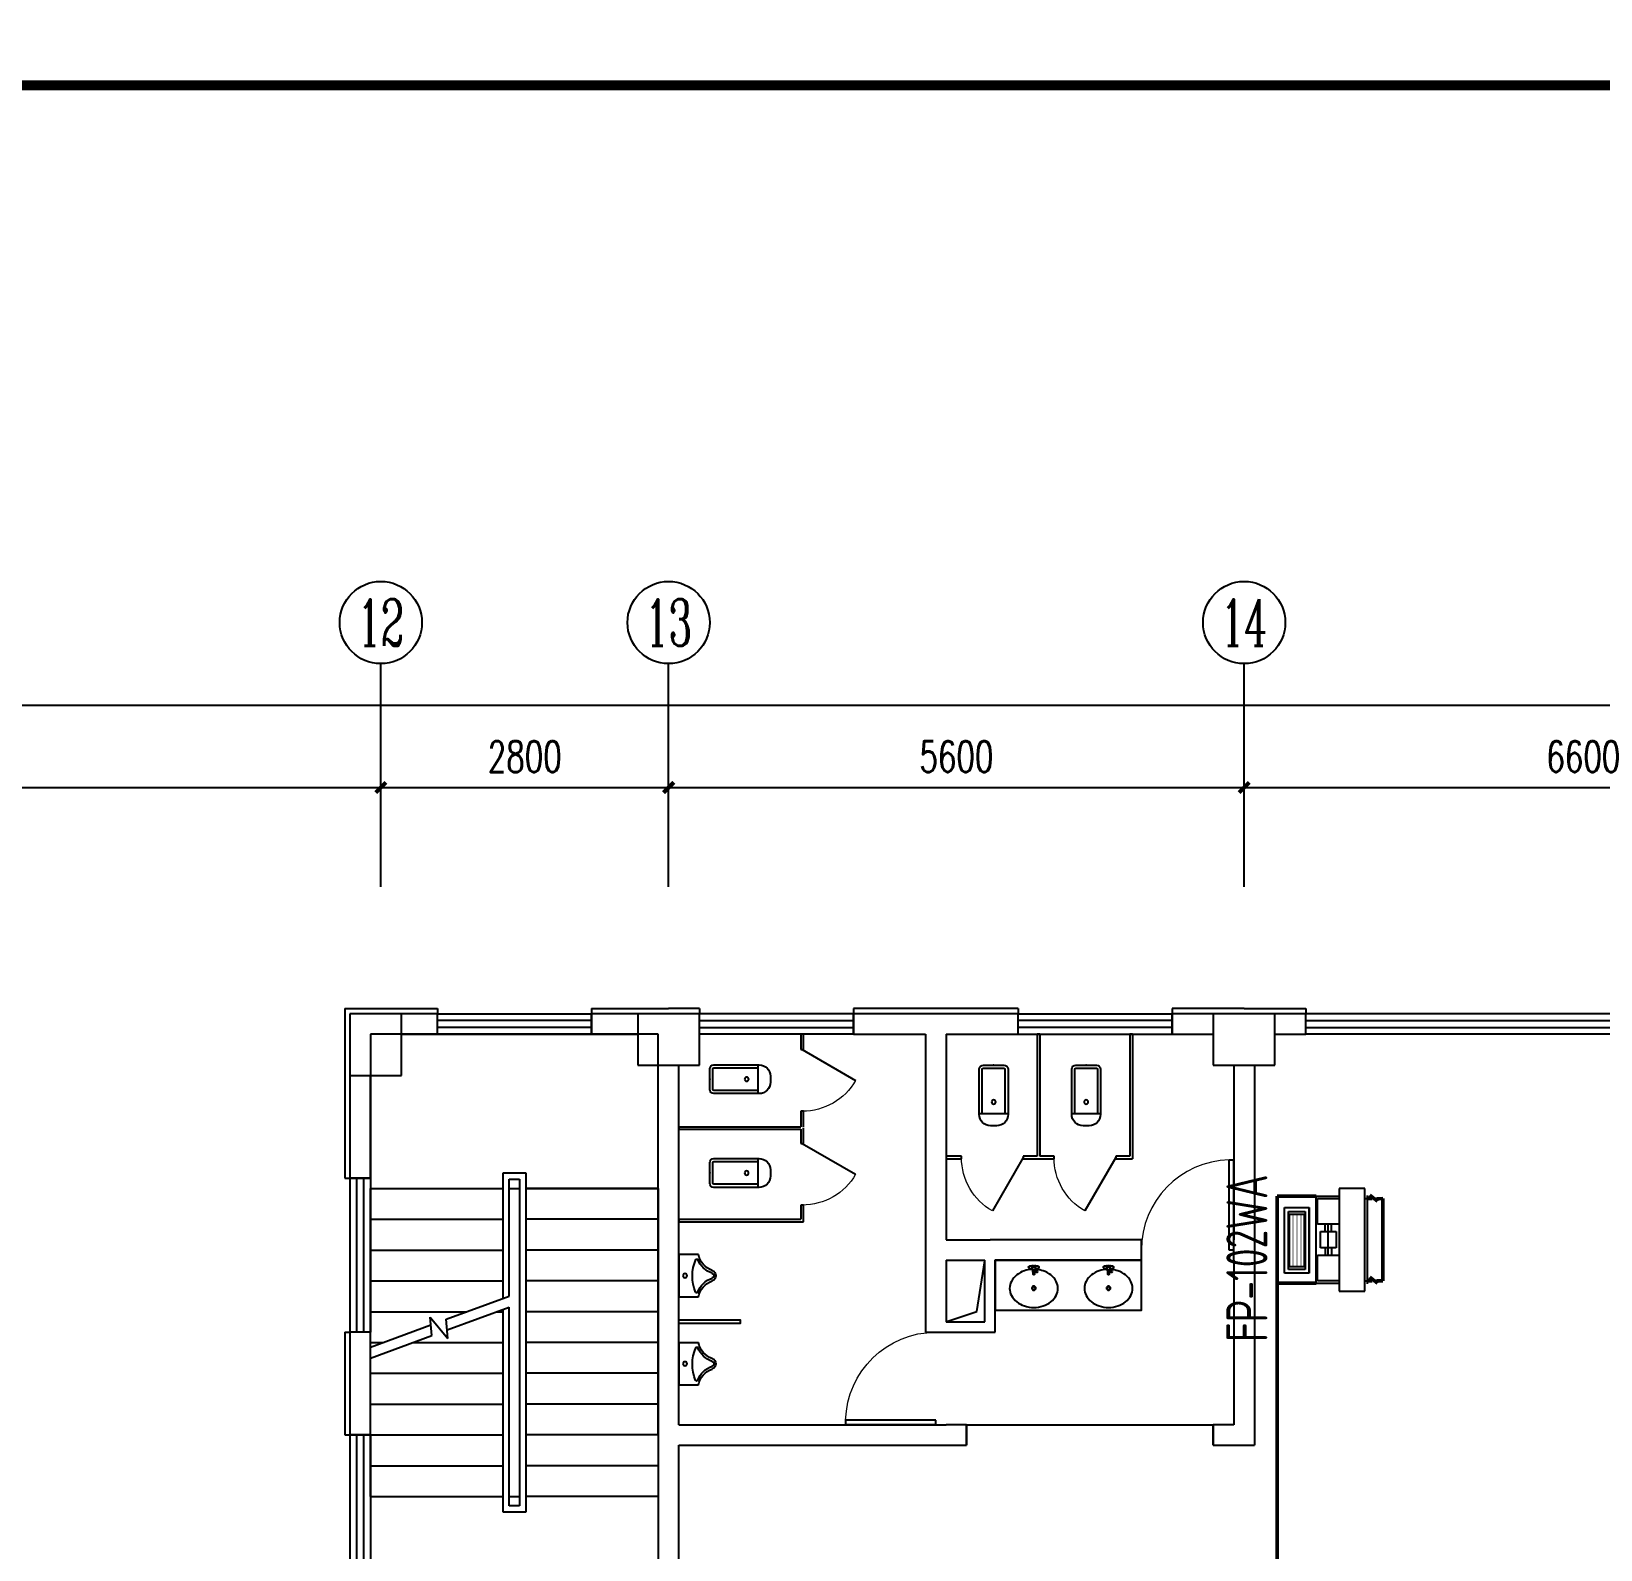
# Model space of a CAD drawing. Extents: x 2166032 to 5302137, y 581493 to 2416206.
# Drawn here: x 2385892 to 2401160, y 1137069 to 1151845 of the extents above; entities that cross this region are included whole.
import ezdxf
from ezdxf.enums import TextEntityAlignment as Align

# ---------------------------------------------------------------- set-up
doc = ezdxf.new("R2010")
doc.units = 0
doc.header["$LTSCALE"] = 1000
doc.header["$MEASUREMENT"] = 0
doc.linetypes.add('DASH', pattern=[0.35, 0.25, -0.1])
for name, color, linetype in [('ACS_FFG_FK', 7, 'Continuous'), ('AXIS', 3, 'Continuous'), ('AXIS_TEXT', 7, 'Continuous'), ('COLUMN', 2, 'Continuous'), ('DIM_SYMB', 3, 'Continuous'), ('LATRINE', 8, 'Continuous'), ('LVTRY', 8, 'Continuous'), ('PUB_TITLE', 137, 'Continuous'), ('STAIR', 8, 'Continuous'), ('SURFACE', 8, 'Continuous'), ('WALL', 8, 'Continuous'), ('WINDOW', 8, 'Continuous'), ('WIRE-照明', 1, 'Continuous'), ('道路', 2, 'Continuous')]:
    doc.layers.add(name, color=color, linetype=linetype)
doc.layers.add('ACS_KT_SB', color=130, linetype='Continuous', lineweight=13)
doc.layers.add('ACS_SFG_F2', color=6, linetype='Continuous', lineweight=50)
doc.styles.add('_TCH_AXIS', font='complex_.ttf')
doc.styles.add('COMPLEX', font='complex_.ttf')
doc.styles.add('DIM_FONT', font='simplex_.ttf', dxfattribs={"width": 0.7})
doc.styles.add('TSSD_Dimension', font='Tssdeng.shx', dxfattribs={"width": 0.7, "bigfont": 'tssdchn.shx'})
doc.dimstyles.new('DIMN', dxfattribs={"dimtxt": 300, "dimasz": 100, "dimexe": 250, "dimexo": 300, "dimgap": 150, "dimtad": 1, "dimdec": 0, "dimzin": 0, "dimdsep": 46, "dimtxsty": 'DIM_FONT', "dimblk": 'ARCHTICK', "dimcen": 0.09, "dimclrt": 7, "dimazin": 2, "dimtfac": 1, "dimtdec": 0, "dimtix": 1, "dimtmove": 2, "dimatfit": 3, "dimldrblk": 'ARCHTICK', "dimfxl": 1, "dimtolj": 1, "dimtzin": 0, "dimarcsym": 0})

# ---------------------------------------------------------------- blocks, each defined once
blk = doc.blocks.new('_LV8')
for p, q in [((-205, 0), (205, 0)), ((-205, -191), (-205, 0)), ((205, 0), (205, -191))]:
    blk.add_line(p, q)
blk.add_circle((0, -60), 20)
for centre, radius, start, end in [((5, -526), 395, 66.6675, 114.1084), ((-243, -391), 203, 19.2639, 79.2894), ((-152, -175), 10, 114.1084, 248.1394), ((-243, -401), 233, 19.2639, 68.1394), ((243, -401), 233, 110.4941, 160.7361), ((243, -391), 203, 100.7106, 160.7361), ((158, -173), 10, 290.4941, 66.6675), ((0, -306), 54, 199.2639, 269.7777), ((0, -316), 24, 199.2639, 269.4998), ((0, -306), 54, 270.2223, 340.7361), ((0, -316), 24, 270.5002, 340.7361)]:
    blk.add_arc(centre, radius, start, end)
blk = doc.blocks.new('H-DTDFFS-20')
for p, q in [((-0.5, 0.5), (0.5, 0.5)), ((-0.5, -0.5), (-0.5, 0.5)), ((0.5, 0.5), (-0.5, 0.5)), ((0.5, 0.5), (0.5, -0.5)), ((-0.44, -0.34), (-0.44, 0.34)), ((-0.44, 0.34), (0.44, 0.34)), ((-0.4, 0.3), (0.4, 0.3)), ((-0.4, -0.3), (-0.4, 0.3)), ((0.4, 0.3), (0.4, -0.3)), ((0.44, 0.34), (0.44, -0.34)), ((0.44, -0.34), (-0.44, -0.34)), ((0.4, -0.3), (-0.4, -0.3)), ((0.5, -0.5), (-0.5, -0.5))]:
    blk.add_line(p, q)
at = {"const_width": 0.01}
for points in [[(-0.4, 0.162), (0.4, 0.162)], [(-0.4, 0), (0.4, 0)], [(-0.4, -0.162), (0.4, -0.162)]]:
    blk.add_lwpolyline(points, dxfattribs=at)
blk = doc.blocks.new('_ArchTick')
at = {"color": 0, "linetype": 'ByBlock', "const_width": 0.4}
blk.add_lwpolyline([(-0.5, -0.5), (0.5, 0.5)], dxfattribs=at)
blk = doc.blocks.new('*D2292')
at = {"layer": 'AXIS', "color": 0, "lineweight": -2}
for p, q in [((2380892, 1143521), (2380892, 1144736)), ((2389292, 1143521), (2389292, 1144736)), ((2380892, 1144486), (2389292, 1144486))]:
    blk.add_line(p, q, dxfattribs=at)
at = {"layer": 'Defpoints', "color": 0}
for p in [(2389292, 1144486), (2380892, 1143221), (2389292, 1143221)]:
    blk.add_point(p, dxfattribs=at)
at = {"layer": 'AXIS', "color": 0, "lineweight": -2, "xscale": 100, "yscale": 100, "zscale": 100, "rotation": 180}
blk.add_blockref('_ArchTick', (2380892, 1144486), dxfattribs=at)
at = {"layer": 'AXIS', "color": 0, "lineweight": -2, "xscale": 100, "yscale": 100, "zscale": 100}
blk.add_blockref('_ArchTick', (2389292, 1144486), dxfattribs=at)
at = {"layer": 'AXIS', "color": 7, "insert": (2385092, 1144790), "char_height": 300, "attachment_point": 5, "style": 'DIM_FONT'}
blk.add_mtext('\\A1;8400', dxfattribs=at)
blk = doc.blocks.new('*D2293')
at = {"layer": 'AXIS', "color": 0, "lineweight": -2}
for p, q in [((2389292, 1143521), (2389292, 1144736)), ((2392092, 1143521), (2392092, 1144736)), ((2389292, 1144486), (2392092, 1144486))]:
    blk.add_line(p, q, dxfattribs=at)
at = {"layer": 'Defpoints', "color": 0}
for p in [(2392092, 1144486), (2389292, 1143221), (2392092, 1143221)]:
    blk.add_point(p, dxfattribs=at)
at = {"layer": 'AXIS', "color": 0, "lineweight": -2, "xscale": 100, "yscale": 100, "zscale": 100, "rotation": 180}
blk.add_blockref('_ArchTick', (2389292, 1144486), dxfattribs=at)
at = {"layer": 'AXIS', "color": 0, "lineweight": -2, "xscale": 100, "yscale": 100, "zscale": 100}
blk.add_blockref('_ArchTick', (2392092, 1144486), dxfattribs=at)
at = {"layer": 'AXIS', "color": 7, "insert": (2390692, 1144787), "char_height": 300, "attachment_point": 5, "style": 'DIM_FONT'}
blk.add_mtext('\\A1;2800', dxfattribs=at)
blk = doc.blocks.new('*D2294')
at = {"layer": 'AXIS', "color": 0, "lineweight": -2}
for p, q in [((2392092, 1143521), (2392092, 1144736)), ((2397692, 1143521), (2397692, 1144736)), ((2392092, 1144486), (2397692, 1144486))]:
    blk.add_line(p, q, dxfattribs=at)
at = {"layer": 'Defpoints', "color": 0}
for p in [(2397692, 1144486), (2392092, 1143221), (2397692, 1143221)]:
    blk.add_point(p, dxfattribs=at)
at = {"layer": 'AXIS', "color": 0, "lineweight": -2, "xscale": 100, "yscale": 100, "zscale": 100, "rotation": 180}
blk.add_blockref('_ArchTick', (2392092, 1144486), dxfattribs=at)
at = {"layer": 'AXIS', "color": 0, "lineweight": -2, "xscale": 100, "yscale": 100, "zscale": 100}
blk.add_blockref('_ArchTick', (2397692, 1144486), dxfattribs=at)
at = {"layer": 'AXIS', "color": 7, "insert": (2394892, 1144787), "char_height": 300, "attachment_point": 5, "style": 'DIM_FONT'}
blk.add_mtext('\\A1;5600', dxfattribs=at)
blk = doc.blocks.new('*D2295')
at = {"layer": 'AXIS', "color": 0, "lineweight": -2}
for p, q in [((2397692, 1143521), (2397692, 1144736)), ((2404292, 1143521), (2404292, 1144736)), ((2397692, 1144486), (2404292, 1144486))]:
    blk.add_line(p, q, dxfattribs=at)
at = {"layer": 'Defpoints', "color": 0}
for p in [(2404292, 1144486), (2397692, 1143221), (2404292, 1143221)]:
    blk.add_point(p, dxfattribs=at)
at = {"layer": 'AXIS', "color": 0, "lineweight": -2, "xscale": 100, "yscale": 100, "zscale": 100, "rotation": 180}
blk.add_blockref('_ArchTick', (2397692, 1144486), dxfattribs=at)
at = {"layer": 'AXIS', "color": 0, "lineweight": -2, "xscale": 100, "yscale": 100, "zscale": 100}
blk.add_blockref('_ArchTick', (2404292, 1144486), dxfattribs=at)
at = {"layer": 'AXIS', "color": 7, "insert": (2400992, 1144787), "char_height": 300, "attachment_point": 5, "style": 'DIM_FONT'}
blk.add_mtext('\\A1;6600', dxfattribs=at)
blk = doc.blocks.new('*D2297')
at = {"layer": 'AXIS', "color": 0, "lineweight": -2}
for p, q in [((2329092, 1143821), (2329092, 1145536)), ((2406722, 1143821), (2406722, 1145536)), ((2329092, 1145286), (2406722, 1145286))]:
    blk.add_line(p, q, dxfattribs=at)
at = {"layer": 'Defpoints', "color": 0}
for p in [(2406722, 1145286), (2329092, 1143521), (2406722, 1143521)]:
    blk.add_point(p, dxfattribs=at)
at = {"layer": 'AXIS', "color": 0, "lineweight": -2, "xscale": 100, "yscale": 100, "zscale": 100, "rotation": 180}
blk.add_blockref('_ArchTick', (2329092, 1145286), dxfattribs=at)
at = {"layer": 'AXIS', "color": 0, "lineweight": -2, "xscale": 100, "yscale": 100, "zscale": 100}
blk.add_blockref('_ArchTick', (2406722, 1145286), dxfattribs=at)
at = {"layer": 'AXIS', "color": 7, "insert": (2367907, 1145587), "char_height": 300, "attachment_point": 5, "style": 'DIM_FONT'}
blk.add_mtext('\\A1;77630', dxfattribs=at)
blk = doc.blocks.new('$TCHSYS$WIN2D')
for p, q in [((-0.5, 0.5), (0.5, 0.5)), ((-0.5, 0.5), (-0.5, -0.5)), ((0.5, 0.5), (0.5, -0.5)), ((0.5, 0.1667), (-0.5, 0.1667)), ((0.5, -0.1667), (-0.5, -0.1667)), ((-0.5, -0.5), (0.5, -0.5))]:
    blk.add_line(p, q)
blk = doc.blocks.new('$TCHSYS$DOOR2D')
for p, q in [((0.45, 0.975), (0.5, 0.975)), ((0.45, 0), (0.45, 0.975)), ((0.5, 0), (0.5, 0.975)), ((0.5, 0), (0.45, 0))]:
    blk.add_line(p, q)
at = {"lineweight": 13}
blk.add_arc((0.475, 0), 0.975, 91.4693, 180, dxfattribs=at)
blk = doc.blocks.new('$lvtry$00000200')
for p, q in [((-140, -40, 0), (-140, -480, 0)), ((-110, -40, 0), (-110, -470, 0)), ((100, 0, 0), (-100, 0, 0)), ((100, -30, 0), (-100, -30, 0)), ((110, -470, 0), (110, -40, 0)), ((140, -480, 0), (140, -40, 0)), ((140, -470, 0), (-140, -470, 0)), ((-30, -590, 0), (30, -590, 0))]:
    blk.add_line(p, q)
blk.add_circle((0, -359, 0), 20)
for centre, radius, start, end in [((-100, -40, 0), 40, 90, 180), ((-100, -40, 0), 10, 90, 180), ((100, -40, 0), 40, 0, 90), ((100, -40, 0), 10, 0, 90), ((-30, -480, 0), 110, 180, 270), ((30, -480, 0), 110, 270, 0)]:
    blk.add_arc(centre, radius, start, end)
blk.add_point((0, 0))
blk = doc.blocks.new('$TCHSYS$APDOOR2D')
blk.add_line((0.5, 0), (0, 0.866))
at = {"lineweight": 13}
blk.add_arc((0.5, 0), 1, 120, 180, dxfattribs=at)
blk = doc.blocks.new('$lvtry$00000194')
for p, q in [((-17, -27, 0), (-17, -17, 0)), ((17, -27, 0), (17, -17, 0))]:
    blk.add_line(p, q)
at = {"elevation": 0}
blk.add_lwpolyline([(14, -39, -0.067374), (92, -53, -0.088152), (166, -93, -0.105269), (218, -155, -0.121685), (235, -224, -0.121685), (218, -292, -0.105269), (166, -355, -0.088152), (92, -394, -0.078966), (0, -409, -0.078966), (-92, -394, -0.088152), (-166, -355, -0.105269), (-218, -292, -0.121685), (-235, -224, -0.121685), (-218, -155, -0.105269), (-166, -93, -0.088152), (-92, -53, -0.059935), (-23, -40, -0.059935)], format="xyb", dxfattribs=at)
for centre, radius in [((0, -27, 0), 16.7), ((0, -221, 0), 20), ((0, -221, 0), 15)]:
    blk.add_circle(centre, radius)
for centre, radius, start, end in [((-40, -17, 0), 10.1, 106.6096, 258.1648), ((-64, 250, 0), 259, 274.7069, 282.3732), ((-75, -197, 0), 173, 71.36, 79.1873), ((-29, -63, 0), 6.77, 155.344, 308.3224), ((-171, 35, 0), 166, 324.8411, 338.1337), ((-171, 35, 0), 170, 324.8411, 331.3523), ((-29, -63, 0), 3.37, 155.344, 308.3224), ((100, -178, 0), 170, 132.3141, 138.8253), ((100, -178, 0), 166, 125.5327, 138.8253), ((-12, -42, 0), 10.6, 201.8924, 261.774), ((0, -17, 0), 16.7, 0, 180), ((-381, -99, 0), 372, 2.3982, 6.7627), ((0, -80, 0), 9.9, 201.7837, 338.2163), ((64, 250, 0), 259, 257.6268, 265.2931), ((381, -99, 0), 372, 170.1008, 177.6018), ((75, -197, 0), 173, 100.8127, 110.4191), ((40, -17, 0), 10.1, 281.8352, 73.3904)]:
    blk.add_arc(centre, radius, start, end)
blk.add_point((0, -17, 0))
blk = doc.blocks.new('_AXISO')
blk.add_circle((0, 0), 0.5)
at = {"layer": 'AXIS_TEXT', "style": 'COMPLEX', "width": 1.171875}
blk.add_attdef('A', text='', height=0.56, dxfattribs=at).set_placement((-0.25, -0.28), (0.25, -0.28), align=Align.FIT)

msp = doc.modelspace()

# ---------------------------------------------------------------- linework, layer by layer
at = {"color": 0}
for p, q in [((2398617, 1140585.1), (2398617, 1139585.1)), ((2398867, 1140585.1), (2398617, 1140585.1)), ((2398867, 1139585.1), (2398867, 1140585.1)), ((2398392, 1139660.1), (2398392, 1140510.1)), ((2398392, 1140510.1), (2398617, 1140510.1)), ((2398404.5, 1140235.1), (2398404.5, 1140485.1)), ((2398404.5, 1140485.1), (2398617, 1140485.1)), ((2398867, 1140485.1), (2398892, 1140485.1)), ((2398892, 1139655.1), (2398892, 1140515.1)), ((2398617, 1140235.1), (2398404.5, 1140235.1)), ((2398435.8, 1140165.1), (2398585.8, 1140165.1)), ((2398435.8, 1140005.1), (2398435.8, 1140165.1)), ((2398479.6, 1140165.1), (2398479.6, 1140235.1)), ((2398510.8, 1139935.1), (2398510.8, 1140235.1)), ((2398542, 1140165.1), (2398542, 1140235.1)), ((2398585.8, 1140165.1), (2398585.8, 1140005.1)), ((2398585.8, 1140005.1), (2398435.8, 1140005.1)), ((2398479.6, 1140005.1), (2398479.6, 1139935.1)), ((2398542, 1140005.1), (2398542, 1139935.1)), ((2398404.5, 1139685.1), (2398404.5, 1139935.1)), ((2398404.5, 1139935.1), (2398617, 1139935.1)), ((2398617, 1139660.1), (2398392, 1139660.1)), ((2398617, 1139685.1), (2398404.5, 1139685.1)), ((2398867, 1139685.1), (2398892, 1139685.1)), ((2398617, 1139585.1), (2398867, 1139585.1))]:
    msp.add_line(p, q, dxfattribs=at)
msp.add_circle((2604640.5, 1020101.3), 438608.5)
at = {"layer": 'ACS_SFG_F2'}
for p, q in [((2398013.7, 1139662.5), (2398013.7, 1140507.6)), ((2398013.7, 1140507.6), (2398392, 1140507.6)), ((2398892, 1140485.1), (2398937.9, 1140485.1)), ((2398937.9, 1140485.1), (2398913.2, 1140519.6)), ((2398913.2, 1140519.6), (2398990.4, 1140461.7)), ((2398979.9, 1140484.5), (2399042, 1140485.1)), ((2398990.4, 1140461.7), (2398979.9, 1140484.5)), ((2399042, 1139685.1), (2399042, 1140485.1)), ((2398013.7, 1139662.5), (2398392, 1139662.5)), ((2398892, 1139685.1), (2398937.9, 1139685.1)), ((2398937.9, 1139685.1), (2398913.2, 1139719.6)), ((2398913.2, 1139719.6), (2398990.4, 1139661.7)), ((2398979.9, 1139684.5), (2399042, 1139685.1)), ((2398990.4, 1139661.7), (2398979.9, 1139684.5))]:
    msp.add_line(p, q, dxfattribs=at)
at = {"layer": 'AXIS'}
for p, q in [((2389291.8, 1143770), (2389291.8, 1145691.4)), ((2392091.8, 1143770), (2392091.8, 1145691.4)), ((2397691.8, 1143770), (2397691.8, 1145691.4))]:
    msp.add_line(p, q, dxfattribs=at)
at = {"layer": 'COLUMN'}
for p, q in [((2389491.8, 1142284.7), (2388991.8, 1142284.7)), ((2388991.8, 1142284.7), (2388991.8, 1141684.7)), ((2389491.8, 1141684.7), (2389491.8, 1142284.7)), ((2392391.8, 1142284.7), (2391791.8, 1142284.7)), ((2391791.8, 1142284.7), (2391791.8, 1141784.7)), ((2392391.8, 1141784.7), (2392391.8, 1142284.7)), ((2397991.8, 1142284.7), (2397391.8, 1142284.7)), ((2397391.8, 1142284.7), (2397391.8, 1141784.7)), ((2397991.8, 1141784.7), (2397991.8, 1142284.7)), ((2391791.8, 1141784.7), (2392391.8, 1141784.7)), ((2397391.8, 1141784.7), (2397991.8, 1141784.7)), ((2388991.8, 1141684.7), (2389491.8, 1141684.7))]:
    msp.add_line(p, q, dxfattribs=at)
at = {"layer": 'DIM_SYMB'}
for points in [[(2391316.8, 1137125.3, 0, 0, 0), (2391316.8, 1141333.2, 0, 0, 0), (2389866.8, 1141333.2, 0, 0, 0), (2389866.8, 1139233.2, 80, 0, 0), (2389866.8, 1138933.2, 0, 0, 0)], [(2389866.8, 1137124.4, 0, 0, 0), (2389866.8, 1138217.2, 80, 0, 0), (2389866.8, 1138517.2, 0, 0, 0)]]:
    msp.add_lwpolyline(points, format="xyseb", dxfattribs=at)
at = {"layer": 'LATRINE'}
for p, q in [((2393379.7, 1142085.1), (2393379.7, 1141935.1)), ((2393404.7, 1142085.1), (2393379.7, 1142085.1)), ((2393404.7, 1141935.1), (2393404.7, 1142085.1)), ((2395679.3, 1142085.1), (2395679.3, 1140897.6)), ((2395704.3, 1142085.1), (2395679.3, 1142085.1)), ((2395704.3, 1142085.1), (2395704.3, 1140897.6)), ((2396579.3, 1142085.1), (2396579.3, 1140897.6)), ((2396604.3, 1142085.1), (2396579.3, 1142085.1)), ((2396604.3, 1142085.1), (2396604.3, 1140872.6)), ((2393379.7, 1141935.1), (2393404.7, 1141935.1)), ((2393404.7, 1141335.1), (2393379.7, 1141335.1)), ((2393379.7, 1141335.1), (2393379.7, 1141185.1)), ((2393404.7, 1141185.1), (2393404.7, 1141335.1)), ((2392191.8, 1141185.1), (2393379.7, 1141185.1)), ((2392191.8, 1141185.1), (2392191.8, 1141160.1)), ((2392191.8, 1141160.1), (2393379.3, 1141160.1)), ((2393379.3, 1141160.1), (2393379.3, 1141022.6)), ((2393404.3, 1141022.6), (2393404.3, 1141172.6)), ((2393379.3, 1141022.6), (2393404.3, 1141022.6)), ((2394941.8, 1140897.6), (2394791.8, 1140897.6)), ((2394791.8, 1140897.6), (2394791.8, 1140872.6)), ((2394791.8, 1140872.6), (2394941.8, 1140872.6)), ((2394941.8, 1140872.6), (2394941.8, 1140897.6)), ((2395679.3, 1140897.6), (2395541.8, 1140897.6)), ((2395541.8, 1140897.6), (2395541.8, 1140872.6)), ((2395541.8, 1140872.6), (2395691.8, 1140872.6)), ((2395691.8, 1140872.6), (2395841.8, 1140872.6)), ((2395841.8, 1140897.6), (2395704.3, 1140897.6)), ((2395841.8, 1140872.6), (2395841.8, 1140897.6)), ((2396579.3, 1140897.6), (2396441.8, 1140897.6)), ((2396441.8, 1140897.6), (2396441.8, 1140872.6)), ((2396441.8, 1140872.6), (2396604.3, 1140872.6)), ((2393404.3, 1140422.6), (2393379.3, 1140422.6)), ((2393379.3, 1140422.6), (2393379.3, 1140285.1)), ((2393404.3, 1140260.1), (2393404.3, 1140422.6)), ((2392191.8, 1140285.1), (2393379.3, 1140285.1)), ((2392191.8, 1140285.1), (2392191.8, 1140260.1)), ((2392191.8, 1140260.1), (2393404.3, 1140260.1))]:
    msp.add_line(p, q, dxfattribs=at)
at = {"layer": 'LVTRY'}
msp.add_lwpolyline([(2396691.8, 1139885.1), (2395270.1, 1139885.1), (2395270.1, 1139400.2), (2396691.8, 1139400.2)], close=True, dxfattribs=at)
at = {"layer": 'LVTRY', "linetype": 'Continuous'}
msp.add_lwpolyline([(2392191.8, 1139273.2), (2392791.8, 1139273.2), (2392791.8, 1139303.2), (2392191.8, 1139303.2)], dxfattribs=at)
at = {"layer": 'PUB_TITLE', "const_width": 100}
msp.add_lwpolyline([(2316473.2, 1093919.6), (2418073.2, 1093919.6), (2418073.2, 1151319.6), (2316473.2, 1151319.6)], close=True, dxfattribs=at)
at = {"layer": 'STAIR'}
for p, q in [((2391991.8, 1142085.1), (2389191.8, 1142085.1)), ((2389191.8, 1142085.1), (2389191.8, 1140585.1)), ((2391991.8, 1140585.1), (2391991.8, 1142085.1)), ((2390481.8, 1139514.2), (2390481.8, 1140735.1)), ((2390481.8, 1140735.1), (2390701.8, 1140735.1)), ((2390701.8, 1140735.1), (2390701.8, 1137435.1)), ((2389191.8, 1139040.4), (2389191.8, 1140585.1)), ((2389191.8, 1140585.1), (2390481.8, 1140585.1)), ((2389191.8, 1140585.1), (2390481.8, 1140585.1)), ((2390541.8, 1139536.3), (2390541.8, 1140675.1)), ((2390541.8, 1140675.1), (2390641.8, 1140675.1)), ((2390541.8, 1139536.3), (2390541.8, 1140585.1)), ((2390541.8, 1140585.1), (2390641.8, 1140585.1)), ((2390641.8, 1140675.1), (2390641.8, 1137495.1)), ((2390641.8, 1140585.1), (2390641.8, 1137585.1)), ((2391991.8, 1140585.1), (2390701.8, 1140585.1)), ((2390701.8, 1140585.1), (2391991.8, 1140585.1)), ((2391991.8, 1140585.1), (2391991.8, 1137585.1)), ((2389191.8, 1140285.1), (2390481.8, 1140285.1)), ((2391991.8, 1140285.1), (2390701.8, 1140285.1)), ((2389191.8, 1139985.1), (2390481.8, 1139985.1)), ((2391991.8, 1139985.1), (2390701.8, 1139985.1)), ((2389191.8, 1139685.1), (2390481.8, 1139685.1)), ((2391991.8, 1139685.1), (2390701.8, 1139685.1)), ((2389927.7, 1139310.7), (2390541.8, 1139536.3)), ((2389191.8, 1139385.1), (2390130.1, 1139385.1)), ((2389787.1, 1139152.5), (2389771, 1139330.3)), ((2389771, 1139330.3), (2389944.5, 1139124.7)), ((2389937, 1139207.6), (2390541.8, 1139429.7)), ((2390420.2, 1139385.1), (2390481.8, 1139385.1)), ((2390481.8, 1137435.1), (2390481.8, 1139407.7)), ((2390541.8, 1137585.1), (2390541.8, 1139429.7)), ((2390541.8, 1137495.1), (2390541.8, 1139429.7)), ((2391991.8, 1139385.1), (2390701.8, 1139385.1)), ((2389191.8, 1139040.4), (2389777.8, 1139255.7)), ((2389944.5, 1139124.7), (2389927.7, 1139310.7)), ((2389191.8, 1138933.9), (2389787.1, 1139152.5)), ((2389191.8, 1139085.1), (2389313.4, 1139085.1)), ((2389603.4, 1139085.1), (2390481.8, 1139085.1)), ((2391991.8, 1139085.1), (2390701.8, 1139085.1)), ((2389191.8, 1137585.1), (2389191.8, 1138933.9)), ((2389191.8, 1138785.1), (2390481.8, 1138785.1)), ((2391991.8, 1138785.1), (2390701.8, 1138785.1)), ((2389191.8, 1138485.1), (2390481.8, 1138485.1)), ((2391991.8, 1138485.1), (2390701.8, 1138485.1)), ((2389191.8, 1138185.1), (2390481.8, 1138185.1)), ((2391991.8, 1138185.1), (2390701.8, 1138185.1)), ((2389191.8, 1137885.1), (2390481.8, 1137885.1)), ((2391991.8, 1137885.1), (2390701.8, 1137885.1)), ((2389191.8, 1137585.1), (2390481.8, 1137585.1)), ((2390541.8, 1137585.1), (2390641.8, 1137585.1)), ((2390641.8, 1137495.1), (2390541.8, 1137495.1)), ((2391991.8, 1137585.1), (2390701.8, 1137585.1)), ((2390701.8, 1137435.1), (2390481.8, 1137435.1))]:
    msp.add_line(p, q, dxfattribs=at)
at = {"layer": 'SURFACE'}
for p, q in [((2388941.8, 1142335.1), (2389841.8, 1142335.1)), ((2388941.8, 1142335.1), (2388941.8, 1140685.1)), ((2389841.8, 1142335.1), (2389841.8, 1142285.1)), ((2391341.8, 1142335.1), (2391341.8, 1142285.1)), ((2391341.8, 1142335.1), (2392091.8, 1142335.1)), ((2392391.4, 1142335.1), (2392091.8, 1142335.1)), ((2392391.4, 1142335.1), (2392391.4, 1142285.1)), ((2393891.4, 1142335.1), (2393891.4, 1142285.1)), ((2394691.8, 1142335.1), (2393891.4, 1142335.1)), ((2394691.8, 1142335.1), (2394641.8, 1142335.1)), ((2394641.8, 1142335.1), (2394641.8, 1142335.1)), ((2395491.4, 1142335.1), (2394691.8, 1142335.1)), ((2395491.4, 1142335.1), (2395491.4, 1142285.1)), ((2396991.4, 1142335.1), (2396991.4, 1142285.1)), ((2397691.8, 1142335.1), (2396991.4, 1142335.1)), ((2397691.8, 1142335.1), (2398291.6, 1142335.1)), ((2398291.6, 1142335.1), (2398291.6, 1142285.1)), ((2388941.8, 1140685.1), (2388991.8, 1140685.1)), ((2388941.8, 1139185.1), (2388991.8, 1139185.1)), ((2388941.8, 1139185.1), (2388941.8, 1138185.1)), ((2388941.8, 1138185.1), (2388991.8, 1138185.1))]:
    msp.add_line(p, q, dxfattribs=at)
at = {"layer": 'WALL'}
for p, q in [((2389841.8, 1142285.1), (2388991.8, 1142285.1)), ((2388991.8, 1142285.1), (2388991.8, 1142284.7)), ((2389841.8, 1142085.1), (2389841.8, 1142285.1)), ((2392091.8, 1142285.1), (2391341.8, 1142285.1)), ((2391341.8, 1142285.1), (2391341.8, 1142085.1)), ((2392391.4, 1142285.1), (2392091.8, 1142285.1)), ((2392391.4, 1142284.7), (2392391.4, 1142285.1)), ((2394691.8, 1142285.1), (2393891.4, 1142285.1)), ((2393891.4, 1142285.1), (2393891.4, 1142085.1)), ((2395491.4, 1142285.1), (2394691.8, 1142285.1)), ((2395491.4, 1142085.1), (2395491.4, 1142285.1)), ((2397691.8, 1142285.1), (2396991.4, 1142285.1)), ((2396991.4, 1142285.1), (2396991.4, 1142085.1)), ((2398291.6, 1142285.1), (2397691.8, 1142285.1)), ((2398291.6, 1142085.1), (2398291.6, 1142285.1)), ((2389491.8, 1142085.1), (2389841.8, 1142085.1)), ((2391341.8, 1142085.1), (2391791.8, 1142085.1)), ((2393891.4, 1142085.1), (2394591.8, 1142085.1)), ((2394591.8, 1142085.1), (2394591.8, 1139985.1)), ((2394791.8, 1142085.1), (2395491.4, 1142085.1)), ((2394791.8, 1142085.1), (2394791.8, 1140085.1)), ((2396991.4, 1142085.1), (2397391.8, 1142085.1)), ((2397991.8, 1142085.1), (2398291.6, 1142085.1)), ((2391991.8, 1138185.1), (2391991.8, 1141784.7)), ((2392191.8, 1138285.1), (2392191.8, 1141784.7)), ((2397591.8, 1141784.7), (2397591.8, 1140085.1)), ((2397791.8, 1141784.7), (2397791.8, 1139985.1)), ((2388991.8, 1141684.7), (2388991.8, 1140685.1)), ((2389191.8, 1140685.1), (2389191.8, 1141684.7)), ((2388991.8, 1140685.1), (2389191.8, 1140685.1)), ((2394591.8, 1139985.1), (2394591.8, 1139235.1)), ((2394791.8, 1140085.1), (2395220.1, 1140085.1)), ((2396691.8, 1140085.1), (2395220.1, 1140085.1)), ((2396691.8, 1139885.1), (2396691.8, 1140085.1)), ((2397591.8, 1139885.1), (2397591.8, 1140085.1)), ((2397791.8, 1139985.1), (2397791.8, 1138085.1)), ((2394791.8, 1139885.1), (2395170.1, 1139885.1)), ((2394791.8, 1139885.1), (2394791.8, 1139285.1)), ((2395170.1, 1139285.1), (2395170.1, 1139885.1)), ((2395270.1, 1139885.1), (2396691.8, 1139885.1)), ((2395270.1, 1139185.1), (2395270.1, 1139885.1)), ((2397591.8, 1139885.1), (2397591.8, 1138285.1)), ((2388991.8, 1139185.1), (2388991.8, 1138185.1)), ((2389191.8, 1139185.1), (2388991.8, 1139185.1)), ((2389191.8, 1138185.1), (2389191.8, 1139185.1)), ((2394591.8, 1139235.1), (2394591.8, 1139185.1)), ((2394591.8, 1139185.1), (2394791.8, 1139185.1)), ((2394791.8, 1139285.1), (2395170.1, 1139285.1)), ((2394791.8, 1139185.1), (2395270.1, 1139185.1)), ((2392191.8, 1138285.1), (2394591.8, 1138285.1)), ((2394591.8, 1138285.1), (2394791.8, 1138285.1)), ((2394991.8, 1138285.1), (2394791.8, 1138285.1)), ((2394991.8, 1138085.1), (2394991.8, 1138285.1)), ((2397591.8, 1138285.1), (2397391.8, 1138285.1)), ((2397391.8, 1138285.1), (2397391.8, 1138085.1)), ((2388991.8, 1138185.1), (2389191.8, 1138185.1)), ((2391991.8, 1138185.1), (2391991.8, 1136735.1)), ((2392191.8, 1136735.1), (2392191.8, 1138085.1)), ((2392191.8, 1138085.1), (2394691.8, 1138085.1)), ((2394691.8, 1138085.1), (2394991.8, 1138085.1)), ((2397391.8, 1138085.1), (2397791.8, 1138085.1))]:
    msp.add_line(p, q, dxfattribs=at)
at = {"layer": 'WINDOW', "linetype": 'DASH'}
for p, q in [((2394991.8, 1138285.1), (2394991.8, 1138085.1)), ((2397391.8, 1138085.1), (2397391.8, 1138285.1))]:
    msp.add_line(p, q, dxfattribs=at)
at = {"layer": 'WINDOW'}
msp.add_line((2394991.8, 1138285.1, 800), (2397391.8, 1138285.1, 800), dxfattribs=at)
at = {"layer": 'WIRE-照明', "linetype": 'Continuous', "const_width": 35}
msp.add_lwpolyline([(2398013.7, 1139662.5), (2398013.7, 1136786.5, -0.4142136), (2397763.7, 1136536.5), (2396769, 1136536.5)], format="xyb", dxfattribs=at)
at = {"layer": '道路'}
for p, q in [((2395091.8, 1139385.9), (2395170.1, 1139879.6)), ((2394789.7, 1139285.1), (2395091.8, 1139385.9))]:
    msp.add_line(p, q, dxfattribs=at)

# ---------------------------------------------------------------- block references
at = {"layer": 'ACS_FFG_FK', "xscale": 640, "yscale": 240, "zscale": 0.7999999999999972, "rotation": 270}
msp.add_blockref('H-DTDFFS-20', (2398204.7, 1140078.6, -52), dxfattribs=at)
at = {"layer": 'AXIS'}
ref = msp.add_blockref('_AXISO', (2389291.8, 1146091.4), dxfattribs=dict(at, xscale=800, yscale=800, zscale=800))
ref.add_attrib('A', '12', dxfattribs={"layer": 'AXIS_TEXT', "height": 452.55, "style": '_TCH_AXIS', "width": 0.597514}).set_placement((2389065.5, 1145865.2), (2389518, 1145865.2), align=Align.FIT)
ref = msp.add_blockref('_AXISO', (2392091.8, 1146091.4), dxfattribs=dict(at, xscale=800, yscale=800, zscale=800))
ref.add_attrib('A', '13', dxfattribs={"layer": 'AXIS_TEXT', "height": 452.55, "style": '_TCH_AXIS', "width": 0.597514}).set_placement((2391865.5, 1145865.2), (2392318, 1145865.2), align=Align.FIT)
ref = msp.add_blockref('_AXISO', (2397691.8, 1146091.4), dxfattribs=dict(at, xscale=800, yscale=800, zscale=800))
ref.add_attrib('A', '14', dxfattribs={"layer": 'AXIS_TEXT', "height": 452.55, "style": '_TCH_AXIS', "width": 0.581255}).set_placement((2397465.5, 1145865.2), (2397918, 1145865.2), align=Align.FIT)
at = {"layer": 'LATRINE', "xscale": -600, "yscale": 600, "zscale": 25}
for p, rotation in [((2393392.2, 1141635.1), 270), ((2393391.8, 1140722.6), 270), ((2395241.8, 1140885.1), 180), ((2396141.8, 1140885.1), 180)]:
    msp.add_blockref('$TCHSYS$APDOOR2D', p, dxfattribs=dict(at, rotation=rotation))
at = {"layer": 'LVTRY'}
for name, p, yscale, rotation in [('$lvtry$00000200', (2392492.2, 1141647.6), -1, 270), ('$lvtry$00000200', (2395254.3, 1141785.1), -1, 180), ('$lvtry$00000200', (2396154.3, 1141785.1), -1, 180), ('$lvtry$00000200', (2392491.8, 1140735.1), -1, 270), ('$lvtry$00000194', (2395645.1, 1139835.1), -0.9999999999999998, 180.0000000000041), ('$lvtry$00000194', (2396371.9, 1139835.1), -0.9999999999999998, 180.0000000000041)]:
    msp.add_blockref(name, p, dxfattribs=dict(at, yscale=yscale, rotation=rotation))
at = {"layer": 'LVTRY', "linetype": 'Continuous', "xscale": -1, "rotation": 90}
for p in [(2392191.8, 1139735.5), (2392191.8, 1138878.3)]:
    msp.add_blockref('_LV8', p, dxfattribs=at)
at = {"layer": 'WINDOW'}
for name, p, xscale, yscale, zscale in [('$TCHSYS$WIN2D', (2390591.8, 1142185.1), 1500, -200, 1500), ('$TCHSYS$WIN2D', (2400991.6, 1142185.1), -5400, -200, -5400), ('$TCHSYS$DOOR2D', (2397141.8, 1139985.1), 900, 900, 900)]:
    msp.add_blockref(name, p, dxfattribs=dict(at, xscale=xscale, yscale=yscale, zscale=zscale))
for name, p, xscale, yscale, zscale, rotation in [('$TCHSYS$WIN2D', (2393141.4, 1142185.1), 1500, 200, 1500, 179.9999999999743), ('$TCHSYS$WIN2D', (2396241.4, 1142185.1), -1500, 200, -1500, 179.9999999999822), ('$TCHSYS$WIN2D', (2389091.8, 1139935.1), 1500, 200, 1500, 269.9999999997096), ('$TCHSYS$DOOR2D', (2394691.8, 1138735.1), 900, -900, 900, 270), ('$TCHSYS$WIN2D', (2389091.8, 1137435.1), 1500, 200, 1500, 269.9999999997096)]:
    msp.add_blockref(name, p, dxfattribs=dict(at, xscale=xscale, yscale=yscale, zscale=zscale, rotation=rotation))

# ---------------------------------------------------------------- texts
at = {"layer": 'ACS_KT_SB', "color": 0, "style": 'TSSD_Dimension', "width": 0.7}
msp.add_text('FP-102WA', height=400, rotation=90, dxfattribs=at).set_placement((2397918.5, 1139090.2, -125))

# ---------------------------------------------------------------- dimensions: what is measured, and where the dimension line sits
at = {"layer": 'AXIS'}
for p1, p2, distance, picture, middle in [((2329091.8, 1143520.9), (2406721.8, 1143520.9), 1764.6, '*D2297', (2367906.8, 1145586.9)), ((2380891.8, 1143220.9), (2389291.8, 1143220.9), 1264.6, '*D2292', (2385091.8, 1144790.4)), ((2389291.8, 1143220.9), (2392091.8, 1143220.9), 1264.6, '*D2293', (2390691.8, 1144786.9)), ((2392091.8, 1143220.9), (2397691.8, 1143220.9), 1264.6, '*D2294', (2394891.8, 1144786.9)), ((2397691.8, 1143220.9), (2404291.8, 1143220.9), 1264.6, '*D2295', (2400991.8, 1144786.9))]:
    dim = msp.add_aligned_dim(p1=p1, p2=p2, distance=distance, dimstyle='DIMN', dxfattribs=at)
    dim.commit()
    dim.dimension.update_dxf_attribs({"geometry": picture, "text_midpoint": middle})

doc.saveas('drawing.dxf')
